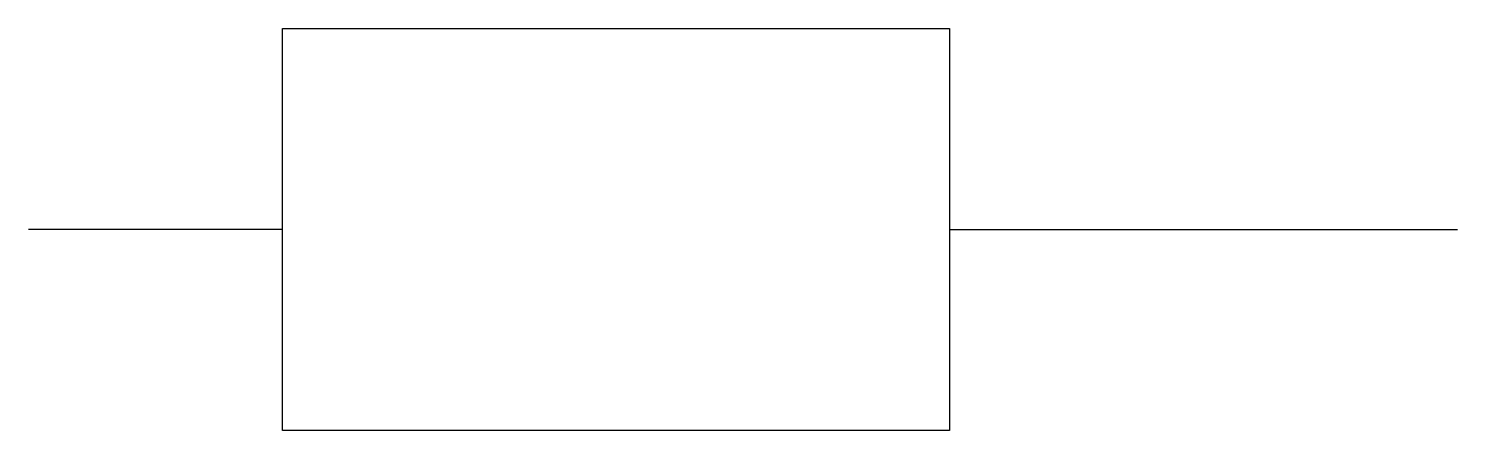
# Model space of a CAD drawing. Extents: x -22.5 to 0, y -3.2 to 3.2.
import ezdxf

# ---------------------------------------------------------------- set-up
doc = ezdxf.new("R2010")
doc.units = 0
doc.header["$MEASUREMENT"] = 0
doc.layers.add('SEPTICAD', color=7, linetype='Continuous')

msp = doc.modelspace()

# ---------------------------------------------------------------- linework, layer by layer
at = {"layer": 'SEPTICAD'}
msp.add_line((-8, 0), (0, 0), dxfattribs=at)
msp.add_lwpolyline([(-8, -3.1665), (-18.5, -3.1665), (-18.5, 3.1665), (-8, 3.1665), (-8, -3.1665)], close=True, dxfattribs=at)
msp.add_lwpolyline([(-18.5, 0), (-20.5, 0), (-22.5, 0)], dxfattribs=at)

doc.saveas('drawing.dxf')
